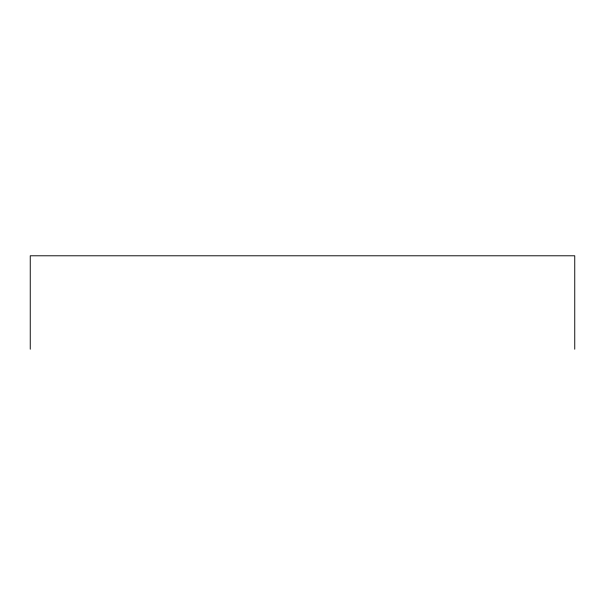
<?xml version="1.0" encoding="UTF-8"?>
<svg xmlns="http://www.w3.org/2000/svg" width="605" height="605" viewBox="0 0 605 605"><rect width="100%" height="100%" fill="white"/><g stroke="black" fill="none" stroke-linecap="round" stroke-linejoin="round"><path stroke-width="0.91" d="M574.75 349.214L574.75 255.786L30.25 255.786L30.25 349.214"/></g></svg>
